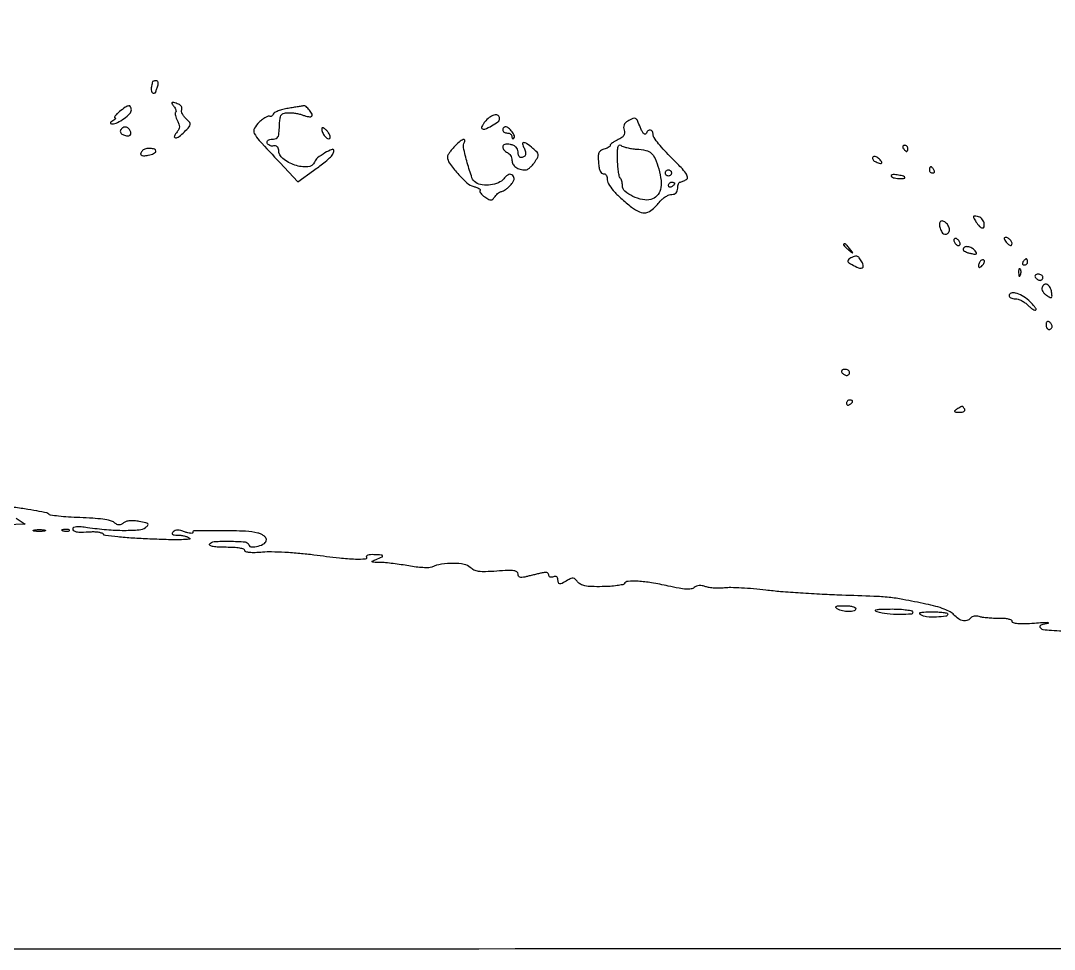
# Model space of a CAD drawing. Extents: x 0 to 4160, y 0 to 3120.
# Drawn here: x 2450.9 to 2787.7, y 0 to 302.6 of the extents above; entities that cross this region are included whole.
import ezdxf

# ---------------------------------------------------------------- set-up
doc = ezdxf.new("R2010")
doc.units = 0

msp = doc.modelspace()

# ---------------------------------------------------------------- linework, layer by layer
for points in [[(4159.499279, 606.274193, 0.000001), (4159.667734, 974.478125, 0.000057)], [(757.647081, 3119.740147, 0.000002), (520.492565, 3119.487217, 0.4139)], [(1964.75, 0.149832, 0.000016), (2717.930904, 0.232101, 0.000028), (3351.473438, 0.357111)], [(2835.5, 97.552035, -0.000005), (2829.736719, 98.167765, -0.000006), (2823.996875, 98.781119, -0.000005), (2819.000739, 99.315113, -0.000023)], [(2790.316566, 103.675976, 0.004918), (2786.75, 103.85194, -0.03324), (2784.056905, 104.138257, -0.258105), (2783.106655, 104.902854, -0.429072), (2783.476863, 105.726158, -0.04556), (2785.75, 106.298212, 0.662161), (2785.771804, 106.385213, 0.167478), (2785.5625, 106.453352, 0.010293), (2783.874056, 106.389609, 0.002917), (2781.25, 106.221035, -0.009301), (2777.980677, 106.052889, -0.028808), (2775.772391, 106.107698, -0.041686), (2774.37155, 106.342021, -0.343009), (2774, 106.819902, 0.286923), (2773.723428, 107.262186, 0.055406), (2772.793203, 107.593788, 0.04147), (2771.416014, 107.800296, 0.021508), (2769.676126, 107.840214, -0.014331), (2767.867262, 107.855755, -0.013118), (2766.007874, 107.973958, -0.013252), (2764.353881, 108.167059, -0.041175), (2763.260283, 108.417389, 0.050938), (2762.412368, 108.594169, 0.060229), (2761.593897, 108.580616, 0.070483), (2760.925326, 108.390099, 0.15085), (2760.52514, 108.040677, -0.168091), (2759.509495, 107.212363, -0.131366), (2758.082902, 107.083838, -0.101451), (2756.478165, 107.712906, -0.07025), (2755.003069, 108.996462, 0.091546), (2753.81882, 109.941964, 0.03044), (2751.792648, 110.87199, 0.025776), (2749.129316, 111.748432, 0.015395), (2745.885773, 112.527022, 0.004808), (2738.397939, 114.007356, 0.020326), (2733.87257, 114.667801, 0.016155), (2728.865644, 115.028755, 0.002265), (2718.5, 115.393045, -0.005007), (2712.043619, 115.655414, -0.003922), (2705.0442, 116.065153, -0.003965), (2698.536636, 116.549203, -0.009691), (2693.756851, 117.036304, 0.008324), (2689.75116, 117.455584, 0.008569), (2685.772176, 117.736595, 0.008354), (2682.31709, 117.863321, 0.035654), (2680.256851, 117.757485, -0.026276), (2678.64462, 117.64434, -0.021137), (2676.906907, 117.687344, -0.021621), (2675.301625, 117.865039, -0.049961), (2674.128363, 118.168775, 0.043269), (2673.024906, 118.470219, 0.062413), (2672.01581, 118.526308, 0.071277), (2671.130453, 118.336257, 0.084943), (2670.39157, 117.910011, -0.13694), (2669.362085, 117.449607, -0.05119), (2667.766819, 117.376075, -0.032079), (2665.431672, 117.658511, -0.009401), (2661.890541, 118.388516, 0.014389), (2656.4794, 119.447869, 0.027878), (2652.099111, 119.926385, 0.030364), (2648.840488, 119.901491, 0.24177), (2647.591523, 119.148088, -0.211474), (2647.092916, 118.806668, -0.012667), (2645.252402, 118.512902, -0.017238), (2642.972131, 118.287632, -0.011741), (2640.367912, 118.182054, -0.01128), (2636.925828, 118.201053, -0.042584), (2634.78599, 118.444311, -0.071847), (2633.372849, 118.946988, -0.112161), (2632.39631, 119.783966, 0.044816), (2631.637283, 120.634879, 0.154578), (2630.978489, 120.94996, 0.139046), (2630.214922, 120.844742, 0.033734), (2629.074473, 120.25, -0.0135), (2627.341691, 119.255247, -0.14223), (2626.551487, 119.085517, -0.322238), (2626.131337, 119.435438, -0.063305), (2626, 120.468615, 0.094119), (2625.893789, 121.027855, 0.166113), (2625.592642, 121.382077, 0.151899), (2625.114961, 121.496694, 0.075244), (2624.5, 121.361626, -0.072209), (2623.925891, 121.231894, -0.120893), (2623.440143, 121.311553, -0.152917), (2623.119911, 121.58494, -0.141092), (2623, 122.001419, 0.190931), (2622.809452, 122.482225, 0.156451), (2622.322394, 122.751966, 0.082419), (2621.481411, 122.777974, 0.026463), (2620.25, 122.545662, -0.000097), (2619.033073, 122.248915, -0.000066), (2617.646875, 121.911371, -0.000067), (2616.307988, 121.585724, -0.000133), (2615.25, 121.328846, -0.038126), (2614.223833, 121.161444, -0.119856), (2613.538893, 121.267122, -0.182449), (2613.144706, 121.636249, -0.114823), (2613, 122.258072, 0.244175), (2612.632115, 122.966482, 0.118762), (2611.657609, 123.35168, 0.045457), (2609.751959, 123.445432, 0.007433), (2606.058736, 123.236315, -0.010179), (2602.367936, 123.047656, -0.042166), (2600.140764, 123.167074, -0.071667), (2598.622671, 123.605151, -0.090589), (2597.422761, 124.434382, 0.154543), (2595.477507, 125.443984, 0.040205), (2591.924873, 125.770715, 0.040807), (2588.049241, 125.498106, 0.064314), (2584.849029, 124.577028, -0.09695), (2583.866659, 124.362091, -0.017424), (2581.984365, 124.386072, -0.018222), (2579.750342, 124.574223, -0.015585), (2577.415369, 124.931012, 0.008548), (2574.940051, 125.34497, 0.007018), (2572.283733, 125.704605, 0.007098), (2569.833038, 125.966196, 0.018595), (2568.066341, 126.063386, -0.003765), (2565.924366, 126.117593, -0.151425), (2565.48614, 126.269362, -0.571001), (2565.50905, 126.495842, -0.012538), (2566.75, 127.031162, 0.008843), (2568.695774, 127.85353, 0.417843), (2568.83311, 128.216576, 0.2769), (2568.43435, 128.489733, 0.006246), (2566.02836, 128.604931, 0.02679), (2564.926437, 128.584855, 0.056705), (2564.088072, 128.427902, 0.10948), (2563.634539, 128.170359, 0.362149), (2563.589658, 127.854931, -0.561735), (2563.228436, 127.143889, -0.028154), (2560.040762, 127.077434, -0.018648), (2554.762388, 127.462063, -0.005143), (2546.5, 128.460996, 0.00981), (2541.866862, 128.977323, 0.008778), (2537.042187, 129.334078, 0.00884), (2532.698009, 129.50174, 0.026985), (2529.75, 129.404245, -0.012949), (2527.293583, 129.253922, -0.032532), (2525.501189, 129.307381, -0.044646), (2524.321728, 129.526994, -0.336245), (2524, 129.951319, 0.330763), (2523.680386, 130.381607, 0.030428), (2522.305563, 130.706731, 0.028316), (2520.375573, 130.929199, 0.014537), (2517.940983, 131, -0.012167), (2515.423493, 131.061269, -0.033287), (2513.656461, 131.26576, -0.058059), (2512.63054, 131.580588, -0.455789), (2512.5, 132, -0.245116), (2513.9862, 132.883753, -0.017034), (2519.009177, 132.992511, -0.01608), (2524.032777, 132.768441, -0.301769), (2525.219314, 131.842059, 0.313911), (2526.205835, 131.106468, 0.078077), (2528.316849, 131.368452, 0.073325), (2530.336935, 132.284407, 0.254999), (2531, 133.5, 0.160093), (2530.799407, 134.11043, 0.067926), (2530.192188, 134.735857, 0.057471), (2529.302107, 135.281213, 0.047094), (2528.25, 135.654299, 0.052118), (2524.236288, 136.230212, 0.008176), (2516.237119, 136.406383, 0.002714), (2507.633684, 136.408457, 0.411993), (2507.001741, 135.774751, -0.376887), (2506.817212, 135.565732, -0.058581), (2506.218302, 135.559939, -0.041447), (2505.358716, 135.725435, -0.022572), (2504.337161, 136.061911, 0.030112), (2503.085852, 136.453262, 0.062481), (2502.071457, 136.573633, 0.083454), (2501.263904, 136.43234, 0.11188), (2500.637161, 136.037161, 0.107691), (2500.342515, 135.578323, 0.333286), (2500.440555, 135.246309, 0.136016), (2500.967559, 135.041977, 0.023318), (2502.05, 134.984687, -0.032533), (2503.096999, 134.909916, -0.025434), (2504.216989, 134.697775, -0.026052), (2505.242931, 134.391459, -0.05545), (2505.98656, 134.029468, -0.715063), (2505.896358, 133.65196, -0.017238), (2503.285755, 133.494465, -0.012592), (2499.085924, 133.491941, -0.004283), (2492.98656, 133.694197, -0.005883), (2487.38974, 133.993802, -0.009156), (2482.575173, 134.397037, -0.004019), (2478.520869, 134.844437, -0.222045), (2477.886369, 135.237783, 0.167422), (2477.434041, 135.588966, 0.035825), (2476.458247, 135.845197, 0.033709), (2475.227835, 135.990786, 0.026591), (2473.886369, 135.98705, -0.007589), (2470.643063, 135.854725, -0.053723), (2469.074233, 135.983255, -0.149055), (2468.301351, 136.390569, -0.200068), (2468, 137.113544, -0.29802), (2468.294691, 137.564046, -0.082713), (2469.154208, 137.780945, -0.044455), (2470.597437, 137.771257, -0.013847), (2472.75, 137.504588, 0.016701), (2478.945364, 136.77296, 0.020793), (2484.737822, 136.526239, 0.018973), (2489.526459, 136.703279, 0.140024), (2491.64988, 137.485937, 0.053462), (2492.415235, 138.182243, 0.406228), (2492.394913, 138.624229, 0.133854), (2491.730088, 138.976277, 0.008856), (2489.589763, 139.417183, 0.026991), (2487.907114, 139.639697, 0.042572), (2486.451601, 139.62866, 0.051518), (2485.270412, 139.394603, 0.09886), (2484.424197, 138.937089, -0.056116), (2483.64465, 138.425675, -0.12945), (2482.964582, 138.279995, -0.118798), (2482.262897, 138.483996, -0.043354), (2481.406827, 139.077326, 0.117653), (2480.214748, 139.665707, 0.020265), (2477.719284, 140.129455, 0.018599), (2474.39468, 140.483259, 0.009632), (2470.221729, 140.69025, -0.007931), (2466.504948, 140.861937, -0.012028), (2463.281491, 141.140089, -0.006775), (2460.615123, 141.471562, -0.212446), (2460.064901, 141.813388, 0.195379), (2459.500828, 142.189981, 0.004222), (2456.184169, 142.842747, 0.009042), (2452.230659, 143.512457, 0.005901), (2447.647163, 144.148644, 0.003643)], [(2449.463316, 140.460873), (2452.426631, 138.5), (2443.046667, 138.210269, -0.010902)]]:
    msp.add_lwpolyline(points, format="xyb")
for points in [[(2493.923489, 282.75, 0.030387), (2493.576567, 281.308895, 0.054918), (2493.496897, 280.099055, 0.083978), (2493.672315, 279.282188, 0.307064), (2494.088484, 279, 0.043932), (2494.437419, 279.030718, 0.063722), (2494.732242, 279.12285, 0.083489), (2494.931714, 279.258365, 0.204652), (2495, 279.418213, -0.065182), (2495.032484, 279.666328, -0.008575), (2495.178303, 280.178225, -0.009838), (2495.374575, 280.781926, -0.008099), (2495.606989, 281.418213, 0.061217), (2495.757791, 282.023615, 0.107411), (2495.710497, 282.53535, 0.150596), (2495.477976, 282.871528, 0.168247), (2495.106989, 283, 0.021161), (2494.677352, 282.981808, 0.030896), (2494.302703, 282.926562, 0.031384), (2494.017266, 282.847282, 0.239459)], [(2483.139216, 272.966731, 0.017214), (2482.291568, 272.209657, 0.039901), (2481.724768, 271.573229, 0.089267), (2481.513437, 271.156962, 0.496919), (2481.639216, 270.984687, -0.263158), (2481.811572, 270.883136, -0.282013), (2481.80652, 270.689119, -0.080691), (2481.521429, 270.374889, -0.024808), (2481, 270, 0.018193), (2480.338467, 269.537528, 0.179261), (2480.158271, 269.256116, 0.412797), (2480.274056, 269.074753, 0.051975), (2480.785183, 269.015313, 0.11982), (2482.501734, 269.411062, 0.04304), (2484.653666, 270.733741, 0.041501), (2486.485195, 272.340446, 0.194327), (2487, 273.61501, 0.128896), (2486.748725, 274.573531, 0.316033), (2486.124754, 274.871747, 0.113898), (2485.006653, 274.407982, 0.01865)], [(2500.868879, 274.657991, -0.044003), (2501.253015, 274.102215, -0.060374), (2501.487352, 273.542071, -0.075983), (2501.547211, 273.061622, -0.191717), (2501.410304, 272.743637, 0.205103), (2501.265211, 272.381219, 0.046403), (2501.34402, 271.707983, 0.040765), (2501.589772, 270.886706, 0.029799), (2501.988374, 270.021724, -0.036486), (2502.486715, 268.901157, -0.090886), (2502.632787, 268.019807, -0.106538), (2502.448703, 267.231134, -0.062869), (2501.926893, 266.411912, 0.061624), (2501.008859, 264.978486, 0.547493), (2501.333082, 264.455895, 0.167812), (2502.546378, 264.856431, 0.033516), (2504.28872, 266.379629, 0.01182), (2505.855367, 268.022151, 0.152296), (2506.209092, 268.781669, 0.218127), (2505.996639, 269.478475, 0.027448), (2504.859513, 270.627139, -0.043999), (2504.156004, 271.386417, -0.051033), (2503.635104, 272.222135, -0.058388), (2503.358456, 273.007323, -0.1482), (2503.401591, 273.604145, 0.122657), (2503.464785, 274.11823, 0.100765), (2503.288927, 274.644256, 0.091091), (2502.899521, 275.101755, 0.079552), (2502.35507, 275.417241, 0.012322), (2500.817428, 275.964217, 0.19996), (2500.281568, 275.922555, 0.444796), (2500.190131, 275.580836, 0.029294)], [(2538.052162, 274.031319, 0.022454), (2536.320531, 273.671236, 0.03028), (2534.797027, 273.182438, 0.030811), (2533.632499, 272.644682, 0.190981), (2533.216752, 272.150255, -0.074468), (2533.009424, 271.742519, -0.108079), (2532.711324, 271.472288, -0.130624), (2532.371195, 271.381333, -0.139672), (2532.040396, 271.475034, 0.236645), (2531.574841, 271.5165, 0.035879), (2530.706894, 271.099762, 0.033768), (2529.678393, 270.41577, 0.023261), (2528.608468, 269.512945, 0.082736), (2527.079603, 267.53606, 0.246486), (2527.063252, 265.877537, 0.067118), (2528.660976, 263.579392, 0.002907), (2535.342854, 256.36883), (2541.185707, 250.136743), (2546.342854, 253.789243, 0.007599), (2549.702987, 256.24655, 0.031743), (2551.602639, 257.879675, 0.05571), (2552.638468, 259.145171, 0.139618), (2552.984687, 260.27568, 0.543516), (2552.386678, 260.680279, 0.033133), (2550.065721, 259.509728, 0.030431), (2547.655897, 257.881524, 0.138207), (2546.652566, 256.536985, -0.297524), (2544.475589, 254.962946, -0.093256), (2540.294466, 255.544994, -0.085395), (2536.35472, 257.670104, -0.230388), (2535, 260.454129, 0.092986), (2534.881014, 261.088406, 0.129931), (2534.543024, 261.552661, 0.127697), (2534.014729, 261.794357, 0.088148), (2533.353744, 261.793837, -0.074595), (2532.691828, 261.775488, -0.077424), (2532.062684, 261.953502, -0.084385), (2531.562122, 262.294964, -0.117385), (2531.27041, 262.75, -0.155483), (2531.256536, 263.247585, -0.161572), (2531.53411, 263.652449, -0.110347), (2532.106489, 263.914692, -0.052502), (2532.916667, 264, 0.069003), (2533.782076, 264.120003, 0.100441), (2534.464872, 264.471825, 0.11091), (2534.911412, 265.030984, 0.099506), (2535.09854, 265.75, -0.004964), (2535.394466, 270.215277, -0.080954), (2535.746781, 271.669704, -0.217111), (2536.480875, 272.345398, -0.066444), (2538, 272.62767, -0.032723), (2539.130499, 272.611392, -0.019501), (2540.467302, 272.451803, -0.019476), (2541.792576, 272.187622, -0.031682), (2542.888688, 271.849692, 0.023735), (2543.840271, 271.539688, 0.03237), (2544.723694, 271.358072, 0.03376), (2545.440654, 271.30741, 0.199706), (2545.781189, 271.447856, 0.330968), (2545.881119, 272.126697, 0.041476), (2545.019984, 273.452637, 0.041172), (2543.924169, 274.649882, 0.240527), (2543.127555, 274.874833, -0.007615), (2542.701542, 274.796591, -0.000429), (2541.377792, 274.57542, -0.000659), (2539.801624, 274.3156, -0.000483)], [(2602.494452, 269.993869, 0.023798), (2601.833793, 269.190089, 0.037282), (2601.354233, 268.435045, 0.042671), (2601.088404, 267.816742, 0.283809), (2601.162314, 267.504353, 0.296708), (2602.182343, 267.288508, 0.034928), (2604.388398, 268.322133, 0.035592), (2606.454054, 269.672964, 0.232629), (2606.992198, 270.75, 0.233523), (2606.545215, 271.669257, 0.209472), (2605.510274, 271.929575, 0.109642), (2604.010934, 271.322066, 0.058028)], [(2648.706169, 269.895372, 0.068517), (2647.972425, 269.32141, 0.09768), (2647.523474, 268.629267, 0.099362), (2647.375457, 267.827699, 0.073095), (2647.520987, 266.933875, -0.083346), (2647.657877, 265.969639, -0.135734), (2647.419038, 265.183921, -0.106129), (2646.750891, 264.503621, -0.038874), (2645.564819, 263.84758, 0.021786), (2644.582506, 263.34725, 0.030203), (2643.753415, 262.809911, 0.030538), (2643.150556, 262.305738, 0.206161), (2643, 261.956116, -0.20924), (2642.862273, 261.641413, -0.049255), (2642.393426, 261.286978, -0.042528), (2641.72575, 260.952949, -0.030783), (2640.935066, 260.69327, 0.081062), (2639.895632, 260.232141, 0.153773), (2639.320983, 259.530642, 0.09586), (2639.09959, 258.379667, 0.020256), (2639.185066, 256.326639, 0.024583), (2639.396331, 254.726521, 0.05807), (2639.747207, 253.577756, 0.096061), (2640.206976, 252.91142, 0.248078), (2640.75, 252.75, -0.15379), (2641.225666, 252.698527, -0.124592), (2641.632812, 252.381957, -0.098688), (2641.90677, 251.836243, -0.067231), (2642, 251.146023, 0.134976), (2642.465926, 249.451507, 0.043508), (2644.000946, 247.317723, 0.033164), (2646.477633, 244.798503, 0.015414), (2649.995561, 241.854687, 0.059157), (2652.563297, 240.288221, 0.159036), (2654.662914, 240.047451, 0.133586), (2656.736981, 241.092814, 0.036926), (2659.285486, 243.75, -0.045369), (2660.139493, 244.610898, -0.040686), (2661.16506, 245.339063, -0.042992), (2662.200387, 245.839382, -0.091309), (2663.07258, 246, 0.078156), (2663.901761, 246.130407, 0.123596), (2664.509073, 246.509414, 0.12045), (2664.875347, 247.138614, 0.071981), (2665, 248, -0.035654), (2665.054768, 248.767078, -0.05348), (2665.220313, 249.416998, -0.069263), (2665.462388, 249.865884, -0.233484), (2665.75, 250.015313, 0.072265), (2666.129742, 250.078425, 0.021508), (2666.683077, 250.281652, 0.021087), (2667.292443, 250.566418, 0.021333), (2667.87324, 250.900496, 0.319742), (2668.181771, 251.657075, 0.093082), (2667.6419, 252.87463, 0.039414), (2666.115039, 254.755939, 0.008151), (2663.12324, 257.799275, -0.012209), (2660.777822, 260.224151, -0.016771), (2658.798702, 262.523052, -0.013488), (2657.294112, 264.501117, -0.157098), (2657, 265.414092, 0.11346), (2656.755416, 266.478053, 0.248858), (2656.100455, 266.956679, 0.233614), (2655.299706, 266.695114, 0.105116), (2654.671524, 265.75, -0.358434), (2654.364757, 265.580291, -0.165035), (2653.938308, 265.818913, -0.063068), (2653.407006, 266.583062, -0.024783), (2652.868953, 267.75, 0.013508), (2651.870779, 270.049814, 0.16611), (2651.217329, 270.729508, 0.227202), (2650.385913, 270.753666, 0.027313)], [(2483.495635, 266.992937, 0.153283), (2483.385628, 266.560991, 0.123144), (2483.527978, 266.100609, 0.097937), (2483.911954, 265.680239, 0.067341), (2484.479746, 265.369399, 0.067736), (2485.724488, 265.076451, 0.188422), (2486.573555, 265.317483, 0.261672), (2486.863615, 265.985128, 0.113371), (2486.541119, 266.933469, 0.098738), (2485.843686, 267.681493, 0.152164), (2485.01095, 267.958873, 0.155876), (2484.182705, 267.71195, 0.104938)], [(2549.015313, 267.464286, 0.098241), (2549.289069, 266.19073, 0.071263), (2550.048962, 264.950953, 0.092982), (2550.945364, 264.206269, 0.33505), (2551.636103, 264.30277, 0.211086), (2551.79508, 264.713459, 0.081089), (2551.665576, 265.325397, 0.061728), (2551.283044, 266.036266, 0.042131), (2550.690476, 266.738095, 0.026521), (2550.041335, 267.321799, 0.067675), (2549.501076, 267.648735, 0.175591), (2549.166181, 267.669328, 0.337073)], [(2608, 267, 0.148195), (2608.115568, 266.618646, 0.098894), (2608.440625, 266.29375, 0.082425), (2608.926543, 266.074694, 0.064853), (2609.5, 266, -0.076226), (2610.073075, 265.912123, -0.089419), (2610.559375, 265.657292, -0.100747), (2610.884466, 265.278257, -0.127718), (2611, 264.833333, 0.055671), (2611.045029, 264.430166, 0.167549), (2611.188735, 264.19811, 0.255643), (2611.398411, 264.159142, 0.117684), (2611.642501, 264.309167, 0.306554), (2611.795601, 265.103183, 0.059699), (2611.027277, 266.433671, 0.056991), (2609.900887, 267.62638, 0.176842), (2608.877555, 268, 0.113195), (2608.542798, 267.923231, 0.100249), (2608.257782, 267.70625, 0.094078), (2608.066543, 267.381846, 0.086481)], [(2592.25, 261.591776, 0.018552), (2591.388563, 260.612678, 0.022658), (2590.660937, 259.633661, 0.021959), (2590.132524, 258.771658, 0.127184), (2590, 258.259091, 0.156027), (2590.667212, 256.173015, 0.02584), (2593.323797, 252.825229, 0.027245), (2596.340417, 249.757089, 0.124001), (2598.529684, 248.581906, -0.025282), (2599.525153, 248.277831, -0.051366), (2600.26135, 247.922523, -0.091479), (2600.643264, 247.577464, -0.376117), (2600.62436, 247.291027, 0.287313), (2600.545496, 246.947787, 0.073408), (2600.821139, 246.418666, 0.052239), (2601.377021, 245.799009, 0.03106), (2602.15314, 245.180183, 0.021791), (2603.419823, 244.372852, 0.143886), (2604.141941, 244.197629, 0.184412), (2604.749385, 244.463441, 0.040576), (2605.507021, 245.340489, -0.035314), (2606.044049, 245.975526, -0.037912), (2606.653306, 246.512519, -0.040977), (2607.243133, 246.886217, -0.121298), (2607.705255, 247, 0.127052), (2608.202416, 247.128404, 0.029406), (2608.93871, 247.594441, 0.028517), (2609.747981, 248.249014, 0.024531), (2610.521384, 249.023629, 0.031684), (2611.322869, 250.030685, 0.093998), (2611.682471, 250.832862, 0.141282), (2611.65062, 251.513997, 0.114994), (2611.263353, 252.136647, 0.122143), (2610.653554, 252.504102, 0.161048), (2610.008772, 252.491128, 0.100449), (2609.272372, 252.050008, 0.030703), (2608.364741, 251.113018, -0.11425), (2606.576145, 249.794666, -0.068001), (2604.015211, 249.080719, -0.067574), (2601.335998, 249.07765, -0.10828), (2599.196269, 249.857537, -0.170208), (2597.972661, 251.407161, -0.014759), (2596.455854, 256.281625, -0.013909), (2595.216712, 261.251583, -0.19494), (2595.519568, 263.031661, 0.225083), (2595.594151, 263.702114, 0.438689), (2595.153225, 263.894794, 0.070679), (2593.815171, 263.063419, 0.028773)], [(2608, 261.468317, 0.105534), (2608.111528, 260.945807, 0.066612), (2608.440625, 260.413356, 0.06245), (2608.926516, 259.952075, 0.06717), (2609.5, 259.638374, -0.09957), (2610.073558, 259.274859, -0.066848), (2610.559375, 258.666562, -0.063724), (2610.887933, 257.91707, -0.071589), (2611, 257.138374, 0.127611), (2611.327041, 255.877848, 0.113135), (2612.235933, 254.868371, 0.092989), (2613.663209, 254.218921, 0.060469), (2615.466778, 254, 0.137071), (2616.081328, 254.1717, 0.040921), (2616.877279, 254.748009, 0.03765), (2617.703876, 255.571881, 0.032948), (2618.438455, 256.546414, 0.021096), (2619.395378, 258.150604, 0.160579), (2619.548366, 259.004782, 0.163136), (2619.162028, 259.775553, 0.021955), (2617.803465, 261.013145, 0.018538), (2615.853391, 262.519935, 0.145932), (2614.783549, 262.887545, 0.49807), (2614.426361, 262.452773, 0.063821), (2614.929632, 261.131483, -0.062904), (2615.410767, 259.875211, -0.145224), (2615.362406, 258.875173, -0.191558), (2614.807939, 258.236944, -0.119814), (2613.833333, 258, -0.210422), (2613.514681, 258.140316, -0.081341), (2613.244792, 258.553255, -0.061932), (2613.06113, 259.162363, -0.042313), (2613, 259.883423, 0.099985), (2612.831836, 260.715962, 0.1042), (2612.354722, 261.404066, 0.088732), (2611.568495, 261.919042, 0.05355), (2610.5, 262.244751, 0.035734), (2609.434734, 262.37044, 0.087003), (2608.65302, 262.27018, 0.142102), (2608.180165, 261.958048, 0.178108)], [(2490.666667, 260.333333, 0.082599), (2490.039173, 259.455444, 0.341361), (2490.161775, 258.857285, 0.189823), (2490.960904, 258.578613, 0.037326), (2492.5, 258.755249, 0.032131), (2493.457315, 259.002879, 0.045349), (2494.265625, 259.352275, 0.054081), (2494.829997, 259.743952, 0.21734), (2495, 260.116577, 0.322998), (2494.56284, 260.7227, 0.067889), (2493.200842, 260.978357, 0.061611), (2491.662998, 260.865759, 0.148386)], [(2651.58782, 260.762153, -0.037627), (2654.632869, 260.32643, -0.128994), (2656.396449, 259.421885, -0.113157), (2657.616589, 257.694418, -0.025682), (2658.81474, 254.288303, -0.044094), (2659.568367, 250.546772, -0.090279), (2659.361439, 247.571607, -0.126441), (2658.227016, 245.500269, -0.144056), (2656.283885, 244.356403, -0.112348), (2653.56675, 244.296219, -0.061653), (2650.396801, 245.363488, -0.064661), (2647.819394, 247.041295, -0.21958), (2647, 248.817155, 0.036209), (2646.944667, 249.580243, 0.034045), (2646.779687, 250.343657, 0.035888), (2646.538275, 250.999622, 0.090514), (2646.25, 251.416573, -0.149364), (2645.951076, 251.978452, -0.014128), (2645.693306, 253.534801, -0.017086), (2645.497987, 255.44847, -0.012637), (2645.408062, 257.574504, -0.009534), (2645.413503, 260.204785, -0.054984), (2645.594958, 261.582079, -0.216193), (2645.970954, 262.059917, -0.301412), (2646.495882, 262.003417, 0.091099), (2647.20103, 261.608035, 0.02256), (2648.478289, 261.234912, 0.022326), (2650.003591, 260.934501, 0.02073)], [(2738.5, 261, 0.029505), (2738.768994, 260.617226, 0.035638), (2739.066025, 260.29375, 0.038439), (2739.34829, 260.065539, 0.151918), (2739.559017, 260, 0.210953), (2739.727648, 260.07446, 0.081139), (2739.870461, 260.29375, 0.061769), (2739.967655, 260.617151, 0.042167), (2740, 261, 0.105053), (2739.918938, 261.381556, 0.099167), (2739.688914, 261.70625, 0.09642), (2739.345238, 261.923877, 0.093332), (2738.940983, 262, 0.108972), (2738.586039, 261.921712, 0.182303), (2738.3746, 261.70625, 0.161196), (2738.343488, 261.3821, 0.082592)], [(2728.558608, 258.094829, 0.178377), (2728.48003, 257.708253, 0.118482), (2728.653185, 257.285045, 0.088001), (2729.062779, 256.887069, 0.057326), (2729.648872, 256.581246, 0.021045), (2731.034032, 256.115561, 0.322251), (2731.483381, 256.275143, 0.348848), (2731.45363, 256.730561, 0.022483), (2730.452005, 257.740044, 0.05472), (2729.896453, 258.149388, 0.085319), (2729.34048, 258.35578, 0.116952), (2728.873348, 258.333521, 0.186302)], [(2663, 253, -0.099038), (2662.923658, 252.618362, -0.097945), (2662.70625, 252.29375, -0.097945), (2662.381638, 252.076342, -0.099038), (2662, 252, -0.099038), (2661.618362, 252.076342, -0.097945), (2661.29375, 252.29375, -0.097945), (2661.076342, 252.618362, -0.099038), (2661, 253, -0.099038), (2661.076342, 253.381638, -0.097945), (2661.29375, 253.70625, -0.097945), (2661.618362, 253.923658, -0.099038), (2662, 254, -0.099038), (2662.381638, 253.923658, -0.097945), (2662.70625, 253.70625, -0.097945), (2662.923658, 253.381638, -0.099038)], [(2747, 254, 0.105053), (2747.081062, 253.618444, 0.099167), (2747.311086, 253.29375, 0.09642), (2747.654762, 253.076123, 0.093332), (2748.059017, 253, 0.108972), (2748.413961, 253.078288, 0.182303), (2748.6254, 253.29375, 0.161196), (2748.656512, 253.6179, 0.082592), (2748.5, 254, 0.029505), (2748.231006, 254.382774, 0.035638), (2747.933975, 254.70625, 0.038439), (2747.65171, 254.934461, 0.151918), (2747.440983, 255, 0.210953), (2747.272352, 254.92554, 0.081139), (2747.129539, 254.70625, 0.061769), (2747.032345, 254.382849, 0.042167)], [(2664, 249.559017, -0.151918), (2663.934461, 249.34829, -0.038439), (2663.70625, 249.066025, -0.035638), (2663.382774, 248.768994, -0.029505), (2663, 248.5, -0.082592), (2662.6179, 248.343488, -0.161196), (2662.29375, 248.3746, -0.182303), (2662.078288, 248.586039, -0.108972), (2662, 248.940983, -0.093332), (2662.076123, 249.345238, -0.09642), (2662.29375, 249.688914, -0.099167), (2662.618444, 249.918938, -0.105053), (2663, 250, -0.042167), (2663.382849, 249.967655, -0.061769), (2663.70625, 249.870461, -0.081139), (2663.92554, 249.727648, -0.210953)], [(2734.573089, 252.118261, 0.341192), (2734.602321, 251.838304, 0.097361), (2734.983375, 251.569113, 0.056189), (2735.671002, 251.349858, 0.028466), (2736.572093, 251.223343, 0.014316), (2737.502985, 251.173078, 0.023935), (2738.286802, 251.190753, 0.020945), (2738.883001, 251.257984, 0.369744), (2739, 251.39457, 0.333525), (2738.612816, 251.910444, 0.030275), (2736.943019, 252.288357, 0.030559), (2735.221027, 252.462773, 0.270595)], [(2750.560513, 237.097913, 0.159452), (2750.307079, 236.050193, 0.067422), (2750.617356, 234.619396, 0.070471), (2751.26767, 233.396949, 0.239737), (2752.047972, 233, 0.172495), (2753.014928, 233.343821, 0.183041), (2753.518484, 234.212259, 0.140814), (2753.380457, 235.392728, 0.097611), (2752.627516, 236.515342, 0.048202), (2752.011645, 237.022678, 0.079673), (2751.401584, 237.305222, 0.115648), (2750.895349, 237.327736, 0.210894)], [(2762.178862, 237.085203, 0.041055), (2763.301107, 235.578888, 0.181325), (2764.260887, 235.067359, 0.399218), (2764.816825, 235.471635, 0.09343), (2764.811841, 236.738516, 0.086669), (2764.549423, 237.429064, 0.065377), (2764.046574, 238.068183, 0.064778), (2763.390061, 238.561308, 0.081327), (2762.676832, 238.82372, 0.02794), (2761.688267, 238.957377, 0.356652), (2761.40191, 238.758659, 0.200306), (2761.45473, 238.306992, 0.011613)], [(2719, 229.622445, 0.184603), (2719.08115, 229.410139, 0.013803), (2719.514062, 228.952641, 0.017649), (2720.079598, 228.425681, 0.012436), (2720.75, 227.872445, 0.001576), (2721.879507, 226.99236, 0.377591), (2722, 227, 0.377591), (2722.00764, 227.120493, 0.001576), (2721.127555, 228.25, 0.017685), (2720.23668, 229.306759, 0.065617), (2719.573889, 229.869516, 0.241985), (2719.193395, 229.90695, 0.307699)], [(2755, 231.118034, 0.085235), (2755.073533, 230.689814, 0.053414), (2755.29375, 230.230237, 0.051777), (2755.617474, 229.810561, 0.064269), (2756, 229.5, 0.076764), (2756.382383, 229.338175, 0.154201), (2756.70625, 229.357263, 0.186277), (2756.920761, 229.550471, 0.117858), (2757, 229.881966, 0.085235), (2756.926467, 230.310186, 0.053414), (2756.70625, 230.769763, 0.051777), (2756.382526, 231.189439, 0.064269), (2756, 231.5, 0.076764), (2755.617617, 231.661825, 0.154201), (2755.29375, 231.642737, 0.186277), (2755.079239, 231.449529, 0.117858)], [(2772.020056, 230.475834, 0.030935), (2772.53795, 229.924986, 0.05004), (2773.047854, 229.533822, 0.066988), (2773.47727, 229.341746, 0.274667), (2773.742636, 229.409303, 0.264952), (2773.922393, 230.065454, 0.097357), (2773.493857, 230.964713, 0.084765), (2772.689562, 231.733547, 0.149534), (2771.818538, 232, 0.176123), (2771.485592, 231.878966, 0.256649), (2771.374856, 231.594311, 0.110288), (2771.548584, 231.120064, 0.030483)], [(2721.1149, 225.092174, 0.061692), (2720.510674, 224.595734, 0.279935), (2720.418003, 224.169096, 0.165834), (2720.765378, 223.72214, 0.022513), (2721.799159, 223.107487, 0.024748), (2723.942499, 222.093434, 0.167633), (2725.096291, 222.023836, 0.390128), (2725.480251, 222.643214, 0.075743), (2725, 224, 0.037858), (2724.147748, 225.338229, 0.164972), (2723.383769, 225.862066, 0.170328), (2722.47395, 225.804332, 0.040964)], [(2758, 228.116577, 0.217779), (2758.170429, 227.743847, 0.053899), (2758.736944, 227.351784, 0.045224), (2759.548075, 227.001844, 0.032018), (2760.508745, 226.753577, 0.012679), (2761.838339, 226.534195, 0.178976), (2762.302333, 226.636021, 0.404506), (2762.375188, 226.944683, 0.038957), (2761.8863, 227.637, 0.094513), (2760.803412, 228.530029, 0.094872), (2759.469278, 228.960273, 0.142587), (2758.426441, 228.791464, 0.289464)], [(2763.666667, 224.333333, 0.063896), (2763.411277, 224.002755, 0.039129), (2763.195833, 223.558958, 0.038674), (2763.048893, 223.07784, 0.054831), (2763, 222.633333, 0.142677), (2763.093678, 222.31173, 0.290264), (2763.322581, 222.204271, 0.131573), (2763.693024, 222.355562, 0.034019), (2764.183333, 222.783333, 0.041736), (2764.5985, 223.274266, 0.061283), (2764.867292, 223.770833, 0.080535), (2764.959631, 224.197768, 0.212536), (2764.85, 224.483333, 0.128169), (2764.601612, 224.629018, 0.100736), (2764.289271, 224.652396, 0.089268), (2763.96028, 224.549128, 0.075941)], [(2777.5, 224, 0.082592), (2777.343488, 223.6179, 0.161196), (2777.3746, 223.29375, 0.182303), (2777.586039, 223.078288, 0.108972), (2777.940983, 223, 0.093332), (2778.345238, 223.076123, 0.09642), (2778.688914, 223.29375, 0.099167), (2778.918938, 223.618444, 0.105053), (2779, 224, 0.042167), (2778.967655, 224.382849, 0.061769), (2778.870461, 224.70625, 0.081139), (2778.727648, 224.92554, 0.210953), (2778.559017, 225, 0.151918), (2778.34829, 224.934461, 0.038439), (2778.066025, 224.70625, 0.035638), (2777.768994, 224.382774, 0.029505)], [(2776.078947, 220.416667, 0.018894), (2776.137993, 219.670344, 0.168741), (2776.279315, 219.37858, 0.470617), (2776.461564, 219.395823, 0.054073), (2776.683114, 219.8125, 0.051402), (2776.839148, 220.359369, 0.05415), (2776.876576, 220.916927, 0.060344), (2776.797407, 221.402231, 0.126455), (2776.604167, 221.729167, 0.296942), (2776.385309, 221.77538, 0.208169), (2776.200665, 221.592839, 0.077125), (2776.089945, 221.112848, 0.028489)], [(2781.5, 219, 0.06081), (2781.806203, 218.617485, 0.051032), (2782.2129, 218.29375, 0.053229), (2782.653442, 218.073302, 0.089642), (2783.059017, 218, 0.105429), (2783.418051, 218.076556, 0.099231), (2783.723586, 218.29375, 0.096318), (2783.928382, 218.618268, 0.092995), (2784, 219, 0.153634), (2783.879982, 219.381379, 0.097988), (2783.542039, 219.70625, 0.080552), (2783.037096, 219.925455, 0.062283), (2782.440983, 220, 0.066118), (2781.889346, 219.926733, 0.138808), (2781.521475, 219.70625, 0.191142), (2781.392057, 219.379648, 0.139169)], [(2783.722987, 215.720498, 0.141946), (2783.671053, 215.106639, 0.078264), (2783.934112, 214.394438, 0.067443), (2784.459668, 213.695456, 0.058356), (2785.176739, 213.121698, 0.016349), (2786.338076, 212.448172, 0.264616), (2786.773385, 212.458847, 0.282727), (2786.967747, 212.834165, 0.018117), (2786.82696, 214.115136, 0.078643), (2786.329334, 215.708795, 0.159806), (2785.41957, 216.634793, 0.261479), (2784.459028, 216.601932, 0.166176)], [(2773, 213, 0.191087), (2773.151477, 212.618118, 0.088204), (2773.5875, 212.29375, 0.068025), (2774.234582, 212.073693, 0.048028), (2775, 212, -0.080342), (2775.915612, 211.85192, -0.037793), (2777.024479, 211.388021, -0.036189), (2778.138578, 210.713935, -0.042257), (2779.083333, 209.916667, 0.024114), (2779.92025, 209.156803, 0.03842), (2780.710977, 208.601602, 0.045129), (2781.360881, 208.291532, 0.293074), (2781.698717, 208.365384, 0.339727), (2781.74454, 208.714766, 0.032061), (2781.232771, 209.481301, 0.030654), (2780.425496, 210.412821, 0.01854), (2779.365384, 211.417116, 0.046498), (2777.209069, 212.983908, 0.073056), (2775.09422, 213.852187, 0.133676), (2773.612051, 213.819502, 0.332214)], [(2785, 203.559017, 0.062283), (2785.074545, 202.962904, 0.080552), (2785.29375, 202.457961, 0.097988), (2785.618621, 202.120018, 0.153634), (2786, 202, 0.092995), (2786.381732, 202.071618, 0.096318), (2786.70625, 202.276414, 0.099231), (2786.923444, 202.581949, 0.105429), (2787, 202.940983, 0.089642), (2786.926698, 203.346558, 0.053229), (2786.70625, 203.7871, 0.051032), (2786.382515, 204.193797, 0.06081), (2786, 204.5, 0.139169), (2785.620352, 204.607943, 0.191142), (2785.29375, 204.478525, 0.138808), (2785.073267, 204.110654, 0.066118)], [(2718.5, 188, 0.06081), (2718.806203, 187.617485, 0.051032), (2719.2129, 187.29375, 0.053229), (2719.653442, 187.073302, 0.089642), (2720.059017, 187, 0.105429), (2720.418051, 187.076556, 0.099231), (2720.723586, 187.29375, 0.096318), (2720.928382, 187.618268, 0.092995), (2721, 188, 0.153634), (2720.879982, 188.381379, 0.097988), (2720.542039, 188.70625, 0.080552), (2720.037096, 188.925455, 0.062283), (2719.440983, 189, 0.066118), (2718.889346, 188.926733, 0.138808), (2718.521475, 188.70625, 0.191142), (2718.392057, 188.379648, 0.139169)], [(2720, 177.940983, 0.108972), (2720.078288, 177.586039, 0.182303), (2720.29375, 177.3746, 0.161196), (2720.6179, 177.343488, 0.082592), (2721, 177.5, 0.029505), (2721.382774, 177.768994, 0.035638), (2721.70625, 178.066025, 0.038439), (2721.934461, 178.34829, 0.151918), (2722, 178.559017, 0.210953), (2721.92554, 178.727648, 0.081139), (2721.70625, 178.870461, 0.061769), (2721.382849, 178.967655, 0.042167), (2721, 179, 0.105053), (2720.618444, 178.918938, 0.099167), (2720.29375, 178.688914, 0.09642), (2720.076123, 178.345238, 0.093332)], [(2756, 176, 0.025105), (2755.283036, 175.483883, 0.418214), (2755.255355, 175.219823, 0.210879), (2755.59016, 175.050865, 0.011265), (2756.809017, 175.015313, 0.040942), (2757.660528, 175.079473, 0.092833), (2758.266583, 175.295345, 0.175006), (2758.538683, 175.620381, 0.229941), (2758.5, 176, 0.023248), (2757.993465, 176.740301, 0.235263), (2757.669081, 176.901875, 0.137706), (2757.248743, 176.78387, 0.006588)], [(2458.75, 136.310674, -0.039571), (2457.952734, 136.168469, -0.024357), (2457, 136.122029, -0.024357), (2456.047266, 136.168469, -0.039571), (2455.25, 136.310674, -0.161593), (2454.99086, 136.478988, -0.542911), (2455.042187, 136.633659, -0.052887), (2455.748017, 136.740287, -0.011065), (2457, 136.767997, -0.011065), (2458.251983, 136.740287, -0.052887), (2458.957813, 136.633659, -0.542911), (2459.00914, 136.478988, -0.161593)], [(2466.729167, 136.395833, -0.126455), (2466.402231, 136.202593, -0.060344), (2465.916927, 136.123424, -0.05415), (2465.359369, 136.160852, -0.051402), (2464.8125, 136.316886, -0.054073), (2464.395823, 136.538436, -0.470617), (2464.37858, 136.720685, -0.168741), (2464.670344, 136.862007, -0.018894), (2465.416667, 136.921053, -0.028489), (2466.112848, 136.910055, -0.077125), (2466.592839, 136.799335, -0.208169), (2466.77538, 136.614691, -0.296942)], [(2723, 111, -0.337172), (2722.450002, 110.277117, -0.067601), (2720.739083, 110.044736, -0.058157), (2718.67551, 110.285573, -0.08555), (2717, 111, -0.110301), (2716.563166, 111.443925, -0.457382), (2716.660575, 111.758468, -0.091963), (2717.437031, 111.939546, -0.010406), (2719.25, 111.984687, -0.025197), (2720.687043, 111.918105, -0.040047), (2721.898438, 111.701752, -0.048007), (2722.757801, 111.385402, -0.288131)], [(2741.5, 110, -0.558921), (2741.130575, 109.265033, -0.021429), (2737.421992, 109.106015, -0.025785), (2733.235865, 109.32204, -0.05175), (2730, 110, -0.145554), (2729.484763, 110.351747, -0.559981), (2729.586686, 110.641497, -0.043912), (2731.015773, 110.819384, -0.005294), (2734.190983, 110.90032, -0.014066), (2736.799289, 110.865802, -0.020303), (2739.098037, 110.676969, -0.016601), (2740.936127, 110.38833, -0.210077)], [(2752.997995, 109.25, -0.375578), (2752.349303, 108.512215, -0.024661), (2749.288263, 108.261564, -0.030289), (2746.093104, 108.351594, -0.110316), (2744.171208, 108.963996, -0.198462), (2743.842978, 109.395091, -0.409825), (2744.034145, 109.729764, -0.059247), (2745.215818, 109.915093, -0.007855), (2747.75, 109.969591, -0.01342), (2749.762614, 109.927229, -0.0221), (2751.457224, 109.770755, -0.017951), (2752.760068, 109.544206, -0.355258)]]:
    msp.add_lwpolyline(points, format="xyb", close=True)

doc.saveas('drawing.dxf')
